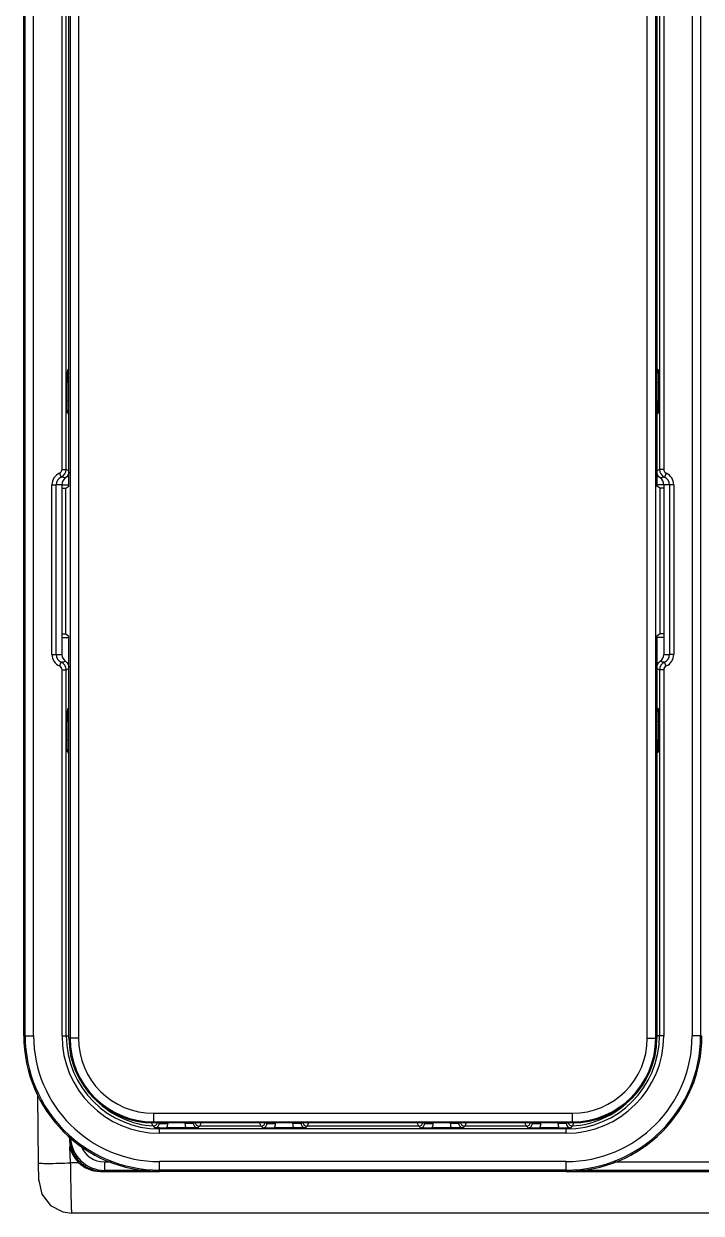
# Model space of a CAD drawing. Header units: millimetres. Extents: x -1584 to 3730, y -1918 to 2655.
# Drawn here: x 65.3 to 105.2, y -1859.8 to -1789.7 of the extents above; entities that cross this region are included whole.
import ezdxf

# ---------------------------------------------------------------- set-up
doc = ezdxf.new("R2010")
doc.units = ezdxf.units.MM
doc.header["$LTSCALE"] = 65.395
doc.layers.get('0').update_dxf_attribs({"linetype": 'CONTINUOUS'})
doc.layers.add('GEOM', color=7, linetype='CONTINUOUS')

msp = doc.modelspace()

# ---------------------------------------------------------------- linework, layer by layer
at = {"linetype": 'Continuous'}
for p, q in [((67.985, -1711.208), (67.985, -1849.508)), ((68.485, -1711.208), (68.485, -1849.508)), ((102.033, -1849.508), (102.033, -1711.208)), ((102.532, -1849.508), (102.532, -1711.208)), ((67.922, -1810.006), (67.828, -1810.1)), ((102.689, -1810.1), (102.595, -1810.006)), ((67.82, -1811.913), (67.82, -1810.804)), ((102.698, -1810.804), (102.698, -1811.913)), ((67.828, -1812.617), (67.922, -1812.71)), ((102.595, -1812.71), (102.689, -1812.617)), ((67.922, -1830.006), (67.828, -1830.1)), ((102.689, -1830.1), (102.595, -1830.006)), ((67.82, -1831.913), (67.82, -1830.804)), ((102.698, -1830.804), (102.698, -1831.913)), ((67.828, -1832.617), (67.922, -1832.71)), ((102.595, -1832.71), (102.689, -1832.617)), ((67.763, -1849.358), (67.922, -1849.358)), ((68.485, -1849.508), (67.985, -1849.508)), ((102.033, -1849.508), (102.532, -1849.508)), ((102.754, -1849.358), (102.595, -1849.358)), ((72.909, -1853.932), (97.609, -1853.932)), ((72.909, -1853.932), (72.909, -1854.432)), ((72.909, -1854.432), (97.609, -1854.432)), ((73.215, -1854.495), (73.25, -1854.532)), ((73.25, -1854.532), (73.25, -1854.495)), ((73.75, -1854.532), (73.75, -1854.495)), ((74.767, -1854.495), (74.767, -1854.539)), ((75.267, -1854.539), (75.311, -1854.495)), ((75.267, -1854.495), (75.267, -1854.539)), ((75.712, -1854.496), (75.614, -1854.692)), ((79.254, -1854.692), (79.156, -1854.496)), ((79.556, -1854.495), (79.6, -1854.539)), ((79.6, -1854.539), (79.6, -1854.495)), ((80.1, -1854.539), (80.1, -1854.495)), ((81.117, -1854.495), (81.117, -1854.539)), ((81.617, -1854.539), (81.661, -1854.495)), ((81.617, -1854.495), (81.617, -1854.539)), ((82.062, -1854.496), (81.964, -1854.692)), ((88.554, -1854.692), (88.456, -1854.496)), ((88.856, -1854.495), (88.9, -1854.539)), ((88.9, -1854.539), (88.9, -1854.495)), ((89.4, -1854.539), (89.4, -1854.495)), ((90.417, -1854.495), (90.417, -1854.539)), ((90.917, -1854.539), (90.961, -1854.495)), ((90.917, -1854.495), (90.917, -1854.539)), ((91.362, -1854.496), (91.264, -1854.692)), ((94.904, -1854.692), (94.806, -1854.496)), ((95.206, -1854.495), (95.25, -1854.539)), ((95.25, -1854.539), (95.25, -1854.495)), ((95.75, -1854.539), (95.75, -1854.495)), ((96.767, -1854.495), (96.767, -1854.532)), ((97.267, -1854.532), (97.302, -1854.495)), ((97.267, -1854.495), (97.267, -1854.532)), ((97.609, -1853.932), (97.609, -1854.432)), ((73.25, -1854.532), (73.75, -1854.532)), ((73.259, -1854.794), (73.259, -1854.854)), ((74.813, -1854.797), (73.702, -1854.797)), ((75.267, -1854.539), (74.767, -1854.539)), ((75.517, -1854.789), (75.614, -1854.692)), ((79.254, -1854.692), (75.614, -1854.692)), ((79.254, -1854.692), (79.35, -1854.789)), ((79.6, -1854.539), (80.1, -1854.539)), ((81.163, -1854.797), (80.054, -1854.797)), ((81.617, -1854.539), (81.117, -1854.539)), ((81.867, -1854.789), (81.964, -1854.692)), ((88.554, -1854.692), (81.964, -1854.692)), ((88.554, -1854.692), (88.65, -1854.789)), ((88.9, -1854.539), (89.4, -1854.539)), ((90.463, -1854.797), (89.354, -1854.797)), ((90.917, -1854.539), (90.417, -1854.539)), ((91.167, -1854.789), (91.264, -1854.692)), ((94.904, -1854.692), (91.264, -1854.692)), ((94.904, -1854.692), (95, -1854.789)), ((95.25, -1854.539), (95.75, -1854.539)), ((96.816, -1854.797), (95.704, -1854.797)), ((97.267, -1854.532), (96.767, -1854.532)), ((97.259, -1854.854), (97.259, -1854.794)), ((97.65, -1854.639), (97.631, -1854.679)), ((67.959, -1855.3), (67.959, -1855.359)), ((67.959, -1855.359), (67.959, -1855.558)), ((69.759, -1857.358), (69.958, -1857.358)), ((69.958, -1857.358), (73.259, -1857.358)), ((73.259, -1857.358), (69.958, -1857.358)), ((97.259, -1857.358), (115.959, -1857.358)), ((115.959, -1857.358), (97.259, -1857.358))]:
    msp.add_line(p, q, dxfattribs=at)
for centre, radius, start, end in [((95.302, -1810.786), 27.482, 178.5682, 180.0359), ((68.079, -1810.099), 0.751, 249.84117, 257.94865), ((102.439, -1810.099), 0.751, 282.05418, 290.15886), ((68.079, -1812.618), 0.751, 102.05418, 110.15886), ((102.439, -1812.618), 0.751, 69.84117, 77.94865), ((75.215, -1811.93), 27.483, 358.56821, 0.03589), ((95.302, -1830.786), 27.483, 178.56821, 180.03589), ((68.079, -1830.099), 0.751, 249.84117, 257.94865), ((102.439, -1830.099), 0.751, 282.05418, 290.15886), ((68.079, -1832.618), 0.751, 102.05418, 110.15886), ((102.439, -1832.618), 0.751, 69.84117, 77.94865), ((75.215, -1831.93), 27.483, 358.56821, 0.03589), ((72.909, -1849.508), 4.924, 180, 270), ((72.909, -1849.508), 4.424, 180, 270), ((97.609, -1849.508), 4.924, 270, 360), ((97.609, -1849.508), 4.424, 270, 360), ((73.259, -1849.358), 5.334, 225.69986, 265.99776), ((97.259, -1849.358), 5.334, 274.00224, 314.30021), ((72.899, -1854.429), 0.254, 330.25267, 344.28895), ((87.495, -1849.872), 11.219, 334.85281, 335.73118), ((83.654, -1844.146), 15.063, 224.36898, 224.91721), ((73, -1854.532), 0.25, 267.08201, 0.05734), ((73.698, -1823.578), 31.219, 269.19328, 270.00629), ((75.523, -1854.538), 0.756, 180.07747, 200.08601), ((75.517, -1854.539), 0.25, 179.94705, 270.05295), ((79.35, -1854.539), 0.25, 269.94705, 0.05295), ((80.037, -1827.315), 27.482, 268.56821, 270.03589), ((79.344, -1854.538), 0.756, 339.91361, 359.92291), ((81.873, -1854.538), 0.756, 180.07747, 200.08601), ((81.867, -1854.539), 0.25, 179.94705, 270.05295), ((88.65, -1854.539), 0.25, 269.94705, 0.05295), ((89.337, -1827.315), 27.482, 268.56821, 270.03589), ((88.644, -1854.538), 0.756, 339.91361, 359.92291), ((91.173, -1854.538), 0.756, 180.07747, 200.08601), ((91.167, -1854.539), 0.25, 179.94705, 270.05295), ((95, -1854.539), 0.25, 269.94705, 0.05295), ((95.687, -1827.315), 27.482, 268.56821, 270.03589), ((94.994, -1854.538), 0.756, 339.91361, 359.92291), ((96.831, -1825.345), 29.453, 269.96932, 270.83111), ((97.188, -1850.225), 4.569, 270.88653, 274.28869), ((97.517, -1854.532), 0.25, 208.19918, 272.91613), ((86.863, -1844.146), 15.063, 315.08272, 315.63095), ((69.759, -1855.558), 1.8, 180, 270)]:
    msp.add_arc(centre, radius, start, end, dxfattribs=at)
for start_param, end_param in [(-3.926839, -3.828242), (2.454943, 3.828242), (-2.454943, -2.356347)]:
    msp.add_ellipse((69.959, -1855.358), major_axis=(1.415, 1.415), ratio=0.999695, start_param=start_param, end_param=end_param, dxfattribs=at)
for points in [[(67.828, -1810.1), (67.828, -1810.172), (67.865, -1810.249), (67.922, -1810.295)], [(102.596, -1810.295), (102.652, -1810.25), (102.689, -1810.172), (102.689, -1810.1)], [(67.922, -1812.422), (67.866, -1812.467), (67.828, -1812.545), (67.828, -1812.617)], [(102.689, -1812.617), (102.689, -1812.545), (102.652, -1812.467), (102.596, -1812.422)], [(67.828, -1830.1), (67.828, -1830.172), (67.865, -1830.249), (67.922, -1830.295)], [(102.596, -1830.295), (102.652, -1830.25), (102.689, -1830.172), (102.689, -1830.1)], [(67.922, -1832.422), (67.866, -1832.467), (67.828, -1832.545), (67.828, -1832.617)], [(102.689, -1832.617), (102.689, -1832.545), (102.652, -1832.467), (102.596, -1832.422)], [(97.373, -1854.497), (97.389, -1854.554), (97.427, -1854.607), (97.476, -1854.639)], [(72.886, -1854.679), (72.94, -1854.683), (72.997, -1854.668), (73.041, -1854.639)], [(73.041, -1854.639), (73.073, -1854.618), (73.101, -1854.588), (73.12, -1854.555)], [(73.702, -1854.797), (73.733, -1854.713), (73.75, -1854.622), (73.75, -1854.532)], [(96.767, -1854.532), (96.767, -1854.622), (96.784, -1854.713), (96.816, -1854.797)], [(97.267, -1854.532), (97.267, -1854.573), (97.278, -1854.615), (97.297, -1854.65)], [(97.476, -1854.639), (97.521, -1854.668), (97.578, -1854.683), (97.631, -1854.679)]]:
    msp.add_open_spline(points, degree=3, dxfattribs=at)
for points, knots in [([(102.689, -1810.1), (102.69, -1810.144), (102.696, -1810.379), (102.698, -1810.614), (102.698, -1810.804)], [0, 0, 0, 0, 0.190122, 1, 1, 1, 1]), ([(67.828, -1812.617), (67.827, -1812.572), (67.822, -1812.338), (67.82, -1812.103), (67.82, -1811.913)], [0, 0, 0, 0, 0.190128, 1, 1, 1, 1]), ([(102.689, -1830.1), (102.69, -1830.144), (102.696, -1830.379), (102.698, -1830.614), (102.698, -1830.804)], [0, 0, 0, 0, 0.190122, 1, 1, 1, 1]), ([(67.828, -1832.617), (67.827, -1832.572), (67.822, -1832.338), (67.82, -1832.103), (67.82, -1831.913)], [0, 0, 0, 0, 0.190122, 1, 1, 1, 1]), ([(72.886, -1854.679), (72.884, -1854.674), (72.853, -1854.609), (72.823, -1854.543), (72.795, -1854.483)], [0, 0, 0, 0, 0.078734, 1, 1, 1, 1]), ([(75.37, -1854.497), (75.382, -1854.551), (75.444, -1854.653), (75.558, -1854.692), (75.614, -1854.692)], [0, 0, 0, 0, 0.500243, 1, 1, 1, 1]), ([(79.254, -1854.692), (79.309, -1854.692), (79.423, -1854.653), (79.486, -1854.551), (79.498, -1854.497)], [0, 0, 0, 0, 0.499757, 1, 1, 1, 1]), ([(81.72, -1854.497), (81.732, -1854.551), (81.794, -1854.653), (81.908, -1854.692), (81.964, -1854.692)], [0, 0, 0, 0, 0.500243, 1, 1, 1, 1]), ([(88.554, -1854.692), (88.609, -1854.692), (88.723, -1854.653), (88.786, -1854.551), (88.798, -1854.497)], [0, 0, 0, 0, 0.499757, 1, 1, 1, 1]), ([(91.02, -1854.497), (91.032, -1854.551), (91.094, -1854.653), (91.208, -1854.692), (91.264, -1854.692)], [0, 0, 0, 0, 0.500243, 1, 1, 1, 1]), ([(94.904, -1854.692), (94.959, -1854.692), (95.073, -1854.653), (95.136, -1854.551), (95.148, -1854.497)], [0, 0, 0, 0, 0.499757, 1, 1, 1, 1]), ([(73.259, -1854.794), (73.233, -1854.794), (73.143, -1854.792), (73.053, -1854.787), (72.988, -1854.782)], [0, 0, 0, 0, 0.279674, 1, 1, 1, 1]), ([(75.517, -1854.789), (75.473, -1854.79), (75.238, -1854.795), (75.003, -1854.797), (74.813, -1854.797)], [0, 0, 0, 0, 0.190121, 1, 1, 1, 1]), ([(81.867, -1854.789), (81.823, -1854.79), (81.588, -1854.795), (81.353, -1854.797), (81.163, -1854.797)], [0, 0, 0, 0, 0.190121, 1, 1, 1, 1]), ([(91.167, -1854.789), (91.123, -1854.79), (90.888, -1854.795), (90.653, -1854.797), (90.463, -1854.797)], [0, 0, 0, 0, 0.190121, 1, 1, 1, 1])]:
    msp.add_open_spline(points, degree=3, knots=knots, dxfattribs=at)
at = {"layer": 'GEOM', "linetype": 'Continuous'}
for p, q in [((65.259, -1849.358), (65.259, -1711.358)), ((65.339, -1849.358), (65.339, -1711.358)), ((65.838, -1849.358), (65.838, -1711.358)), ((67.513, -1815.944), (67.513, -1711.358)), ((67.763, -1815.944), (67.763, -1711.358)), ((67.922, -1816.932), (67.922, -1711.208)), ((67.922, -1816.932), (67.922, -1711.208)), ((102.595, -1711.208), (102.595, -1816.932)), ((102.595, -1711.208), (102.595, -1816.932)), ((102.754, -1711.358), (102.754, -1815.944)), ((103.004, -1711.358), (103.004, -1815.944)), ((104.679, -1711.358), (104.679, -1849.358)), ((105.179, -1711.358), (105.179, -1849.358)), ((67.364, -1816.173), (67.466, -1816.401)), ((67.513, -1815.944), (67.763, -1815.944)), ((103.004, -1815.944), (102.754, -1815.944)), ((103.153, -1816.173), (103.052, -1816.401)), ((66.918, -1816.858), (67.168, -1816.858)), ((66.918, -1826.858), (66.918, -1816.858)), ((67.168, -1826.858), (67.168, -1816.858)), ((67.509, -1816.858), (67.168, -1816.858)), ((67.509, -1816.858), (67.509, -1817.06)), ((67.509, -1816.858), (67.922, -1816.858)), ((67.509, -1817.06), (67.729, -1817.06)), ((67.509, -1817.06), (67.509, -1825.656)), ((67.729, -1817.06), (67.922, -1816.932)), ((67.729, -1825.656), (67.729, -1817.06)), ((103.009, -1816.858), (102.595, -1816.858)), ((102.788, -1817.06), (102.595, -1816.932)), ((103.009, -1817.06), (102.788, -1817.06)), ((102.788, -1825.656), (102.788, -1817.06)), ((103.009, -1816.858), (103.009, -1817.06)), ((103.349, -1816.858), (103.009, -1816.858)), ((103.009, -1817.06), (103.009, -1825.656)), ((103.599, -1816.858), (103.349, -1816.858)), ((103.349, -1816.858), (103.349, -1826.858)), ((103.599, -1816.858), (103.599, -1826.858)), ((67.509, -1825.656), (67.729, -1825.656)), ((67.509, -1825.656), (67.509, -1825.858)), ((67.729, -1825.656), (67.922, -1825.785)), ((102.788, -1825.656), (102.595, -1825.785)), ((103.009, -1825.656), (102.788, -1825.656)), ((103.009, -1825.656), (103.009, -1825.858)), ((67.509, -1825.858), (67.922, -1825.858)), ((67.509, -1825.858), (67.509, -1826.858)), ((67.922, -1849.508), (67.922, -1825.785)), ((67.922, -1849.508), (67.922, -1825.785)), ((102.595, -1825.785), (102.595, -1849.508)), ((102.595, -1825.785), (102.595, -1849.508)), ((103.009, -1825.858), (102.595, -1825.858)), ((103.009, -1825.858), (103.009, -1826.858)), ((66.918, -1826.858), (67.168, -1826.858)), ((67.168, -1826.858), (67.509, -1826.858)), ((103.009, -1826.858), (103.349, -1826.858)), ((103.599, -1826.858), (103.349, -1826.858)), ((67.364, -1827.544), (67.466, -1827.315)), ((67.513, -1827.772), (67.763, -1827.772)), ((67.513, -1849.358), (67.513, -1827.772)), ((67.763, -1849.358), (67.763, -1827.772)), ((102.754, -1827.772), (102.754, -1849.358)), ((103.004, -1827.772), (102.754, -1827.772)), ((103.004, -1827.772), (103.004, -1849.358)), ((103.153, -1827.544), (103.052, -1827.315)), ((65.259, -1849.358), (65.339, -1849.358)), ((65.339, -1849.358), (65.838, -1849.358)), ((67.513, -1849.358), (67.763, -1849.358)), ((67.985, -1849.508), (67.922, -1849.508)), ((67.922, -1849.508), (67.922, -1849.508)), ((102.532, -1849.508), (102.595, -1849.508)), ((102.595, -1849.508), (102.595, -1849.508)), ((103.004, -1849.358), (102.754, -1849.358)), ((105.179, -1849.358), (104.679, -1849.358)), ((105.179, -1849.358), (105.259, -1849.358)), ((66.13, -1856.851), (66.096, -1852.902)), ((72.909, -1854.495), (72.909, -1854.432)), ((97.609, -1854.495), (72.909, -1854.495)), ((97.609, -1854.495), (72.909, -1854.495)), ((72.909, -1854.495), (72.909, -1854.495)), ((97.609, -1854.432), (97.609, -1854.495)), ((97.609, -1854.495), (97.609, -1854.495)), ((97.259, -1854.854), (73.259, -1854.854)), ((73.259, -1855.104), (73.259, -1854.854)), ((97.259, -1855.104), (73.259, -1855.104)), ((97.259, -1855.104), (97.259, -1854.854)), ((68.023, -1856.851), (67.981, -1855.888)), ((66.139, -1857.886), (66.13, -1856.851)), ((68.509, -1856.851), (68.023, -1856.851)), ((70.02, -1857.297), (69.958, -1857.358)), ((70.02, -1856.797), (70.02, -1857.297)), ((70.02, -1856.797), (70.449, -1856.797)), ((72.715, -1857.297), (70.02, -1857.297)), ((97.259, -1856.779), (73.259, -1856.779)), ((73.259, -1857.278), (73.259, -1856.779)), ((97.259, -1857.278), (73.259, -1857.278)), ((73.259, -1857.358), (73.259, -1857.278)), ((97.259, -1857.278), (97.259, -1856.779)), ((97.259, -1857.278), (97.259, -1857.358)), ((115.898, -1857.297), (97.803, -1857.297)), ((100.068, -1856.797), (115.898, -1856.797)), ((66.139, -1857.872), (66.139, -1857.886)), ((97.259, -1857.358), (73.259, -1857.358)), ((68.096, -1859.825), (68.096, -1859.825)), ((191.559, -1859.825), (68.096, -1859.825))]:
    msp.add_line(p, q, dxfattribs=at)
msp.add_lwpolyline([(66.139, -1857.886), (66.325, -1858.7), (66.832, -1859.362), (67.57, -1859.753), (68.096, -1859.825)], dxfattribs=at)
for centre, radius, start, end in [((67.668, -1816.858), 0.75, 113.89009, 179.99132), ((67.668, -1816.858), 0.5, 113.86614, 179.98337), ((67.263, -1815.944), 0.25, 293.9001, 359.99837), ((67.263, -1815.944), 0.5, 293.90682, 359.99163), ((67.357, -1816.86), 1.002, 55.66102, 66.08376), ((103.161, -1816.86), 1.002, 113.9235, 124.34736), ((103.254, -1815.944), 0.5, 180.00485, 246.09343), ((103.254, -1815.944), 0.25, 180.00252, 246.09901), ((102.85, -1816.858), 0.5, 0.01662, 66.13387), ((102.849, -1816.858), 0.75, 0.00838, 66.1102), ((67.668, -1826.858), 0.75, 180.00838, 246.1102), ((67.668, -1826.858), 0.5, 180.01662, 246.13387), ((102.85, -1826.858), 0.5, 293.86614, 359.98337), ((102.849, -1826.858), 0.75, 293.89009, 359.99132), ((67.263, -1827.772), 0.25, 0.00252, 66.09901), ((67.263, -1827.772), 0.5, 0.00485, 66.09343), ((67.357, -1826.857), 1.002, 293.9235, 304.34736), ((103.161, -1826.857), 1.002, 235.66102, 246.08376), ((103.254, -1827.772), 0.5, 113.90682, 179.99163), ((103.254, -1827.772), 0.25, 113.9001, 179.99837), ((73.259, -1849.358), 8, 180, 270), ((73.259, -1849.358), 7.92, 180, 270), ((73.259, -1849.358), 7.421, 180, 270), ((73.259, -1849.358), 5.746, 180, 270), ((73.259, -1849.358), 5.496, 180, 270), ((72.909, -1849.508), 4.987, 180, 270), ((72.909, -1849.508), 4.987, 180, 270), ((97.259, -1849.358), 8, 270, 360), ((97.259, -1849.358), 5.496, 270, 360), ((97.259, -1849.358), 7.92, 270, 360), ((97.259, -1849.358), 5.746, 270, 360), ((97.259, -1849.358), 7.421, 270, 360), ((97.609, -1849.508), 4.987, 270, 0), ((97.609, -1849.508), 4.987, 270, 360), ((70.02, -1855.297), 2, 182.12674, 269.99762), ((70.02, -1855.297), 1.5, 201.53374, 270.00116)]:
    msp.add_arc(centre, radius, start, end, dxfattribs=at)
for centre, major_axis, start_param, end_param in [((68.009, -1816.858), (-0.5, 0), -0.957392, 0), ((102.508, -1816.858), (-0.5, 0), 3.141593, 4.098984), ((68.009, -1826.858), (0.5, 0), 3.141593, 4.098984), ((102.508, -1826.858), (0.5, 0), -0.957392, 0)]:
    msp.add_ellipse(centre, major_axis=major_axis, ratio=0.999391, start_param=start_param, end_param=end_param, dxfattribs=at)
for points in [[(67.721, -1816.449), (67.637, -1816.43), (67.551, -1816.414), (67.466, -1816.401)], [(67.928, -1816.112), (67.909, -1816.243), (67.829, -1816.374), (67.721, -1816.449)], [(102.796, -1816.449), (102.688, -1816.374), (102.608, -1816.243), (102.589, -1816.112)], [(103.052, -1816.401), (102.966, -1816.414), (102.881, -1816.43), (102.796, -1816.449)], [(67.466, -1827.315), (67.551, -1827.303), (67.637, -1827.287), (67.721, -1827.267)], [(67.721, -1827.267), (67.829, -1827.343), (67.909, -1827.474), (67.928, -1827.605)], [(102.589, -1827.605), (102.608, -1827.474), (102.688, -1827.343), (102.796, -1827.267)], [(102.796, -1827.267), (102.881, -1827.287), (102.966, -1827.303), (103.052, -1827.315)]]:
    msp.add_open_spline(points, degree=3, dxfattribs=at)
for points, knots in [([(66.13, -1856.851), (66.13, -1856.864), (66.203, -1856.867), (66.289, -1856.882), (66.473, -1856.884), (66.808, -1856.889), (67.337, -1856.878), (67.782, -1856.862), (68.023, -1856.851)], [0, 0, 0, 0, 0.020842, 0.077936, 0.170351, 0.294401, 0.618124, 1, 1, 1, 1]), ([(68.096, -1859.825), (68.076, -1859.825), (68.104, -1859.705), (68.065, -1859.58), (68.075, -1859.286), (68.059, -1858.931), (68.052, -1858.483), (68.038, -1857.783), (68.029, -1857.231), (68.023, -1856.851)], [0, 0, 0, 0, 0.019387, 0.076254, 0.168518, 0.29269, 0.444064, 0.616843, 1, 1, 1, 1])]:
    msp.add_open_spline(points, degree=3, knots=knots, dxfattribs=at)

doc.saveas('drawing.dxf')
